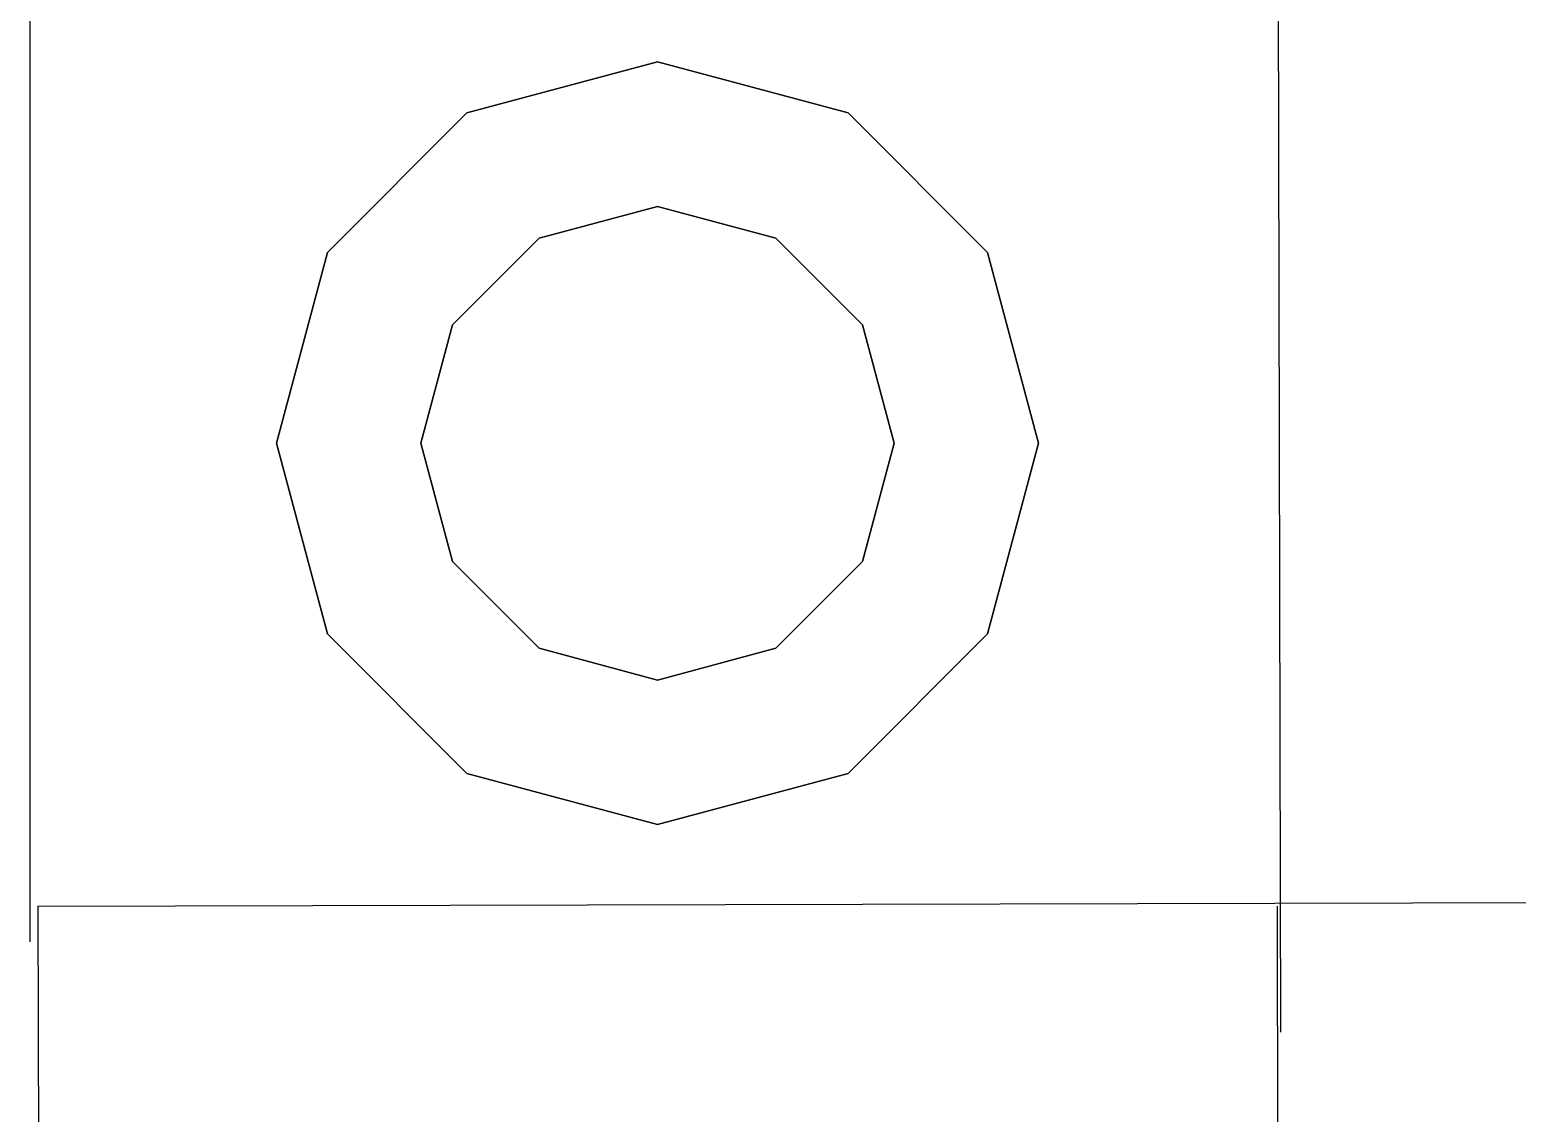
# Model space of a CAD drawing. Header units: inches. Extents: x -2 to 2474, y 1 to 287.
# Drawn here: x 162.38 to 172.03, y 188.5 to 195.52 of the extents above; entities that cross this region are included whole.
import ezdxf

# ---------------------------------------------------------------- set-up
doc = ezdxf.new("R2010")
doc.units = ezdxf.units.IN
doc.header["$MEASUREMENT"] = 0
doc.layers.add('DLX_LUM', color=7, linetype='Continuous', true_color=0xffd400)

msp = doc.modelspace()

# ---------------------------------------------------------------- linework, layer by layer
for p, q in [((170.37133, 242.45188), (170.49336, 189.02179)), ((162.37686, 218.89105), (162.37686, 189.60807)), ((162.42922, 189.84015), (204.61099, 189.93514)), ((162.42922, 189.84015), (162.49539, 160.38843)), ((170.47091, 189.84015), (170.5254, 154.33287))]:
    msp.add_line(p, q)
at = {"layer": 'DLX_LUM', "color": 30, "true_color": 0xf26722}
for points in [[(166.45027, 195.31414, 0), (165.21383, 194.98284, 0)], [(165.21383, 194.98284, 0), (166.45027, 195.31414, 0)], [(165.21383, 194.98284, 0), (166.45027, 195.31414, 0)], [(166.45027, 195.31414, 0), (165.21383, 194.98284, 0)], [(167.68672, 194.98284, 0), (166.45027, 195.31414, 0)], [(166.45027, 195.31414, 0), (167.68672, 194.98284, 0)], [(166.45027, 195.31414, 0), (167.68672, 194.98284, 0)], [(167.68672, 194.98284, 0), (166.45027, 195.31414, 0)], [(165.21383, 194.98284, 0), (164.30874, 194.07772, 0)], [(164.30874, 194.07772, 0), (165.21383, 194.98284, 0)], [(164.30874, 194.07772, 0), (165.21383, 194.98284, 0)], [(165.21383, 194.98284, 0), (164.30874, 194.07772, 0)], [(165.21383, 194.98284, 0), (165.21383, 194.98284, 0)], [(165.21383, 194.98284, 0), (165.21383, 194.98284, 0)], [(168.5918, 194.07772, 0), (167.68672, 194.98284, 0)], [(167.68672, 194.98284, 0), (167.68672, 194.98284, 0)], [(167.68672, 194.98284, 0), (168.5918, 194.07772, 0)], [(167.68672, 194.98284, 0), (167.68672, 194.98284, 0)], [(167.68672, 194.98284, 0), (168.5918, 194.07772, 0)], [(168.5918, 194.07772, 0), (167.68672, 194.98284, 0)], [(166.45027, 194.37706, 0), (165.68241, 194.17131, 0)], [(165.68241, 194.17131, 0), (166.45027, 194.37706, 0)], [(167.21813, 194.17131, 0), (166.45027, 194.37706, 0)], [(166.45027, 194.37706, 0), (167.21813, 194.17131, 0)], [(165.68241, 194.17131, 0), (165.12024, 193.60918, 0)], [(165.12024, 193.60918, 0), (165.68241, 194.17131, 0)], [(167.7803, 193.60918, 0), (167.21813, 194.17131, 0)], [(167.21813, 194.17131, 0), (167.7803, 193.60918, 0)], [(164.30874, 194.07772, 0), (163.97744, 192.84129, 0)], [(163.97744, 192.84129, 0), (164.30874, 194.07772, 0)], [(163.97744, 192.84129, 0), (164.30874, 194.07772, 0)], [(164.30874, 194.07772, 0), (163.97744, 192.84129, 0)], [(164.30874, 194.07772, 0), (164.30874, 194.07772, 0)], [(164.30874, 194.07772, 0), (164.30874, 194.07772, 0)], [(168.92311, 192.84129, 0), (168.5918, 194.07772, 0)], [(168.5918, 194.07772, 0), (168.5918, 194.07772, 0)], [(168.5918, 194.07772, 0), (168.92311, 192.84129, 0)], [(168.5918, 194.07772, 0), (168.5918, 194.07772, 0)], [(168.5918, 194.07772, 0), (168.92311, 192.84129, 0)], [(168.92311, 192.84129, 0), (168.5918, 194.07772, 0)], [(165.12024, 193.60918, 0), (164.9145, 192.84129, 0)], [(164.9145, 192.84129, 0), (165.12024, 193.60918, 0)], [(167.98604, 192.84129, 0), (167.7803, 193.60918, 0)], [(167.7803, 193.60918, 0), (167.98604, 192.84129, 0)], [(163.97744, 192.84129, 0), (163.97744, 192.84129, 0)], [(163.97744, 192.84129, 0), (164.30874, 191.60487, 0)], [(164.30874, 191.60487, 0), (163.97744, 192.84129, 0)], [(163.97744, 192.84129, 0), (163.97744, 192.84129, 0)], [(164.30874, 191.60487, 0), (163.97744, 192.84129, 0)], [(163.97744, 192.84129, 0), (164.30874, 191.60487, 0)], [(164.9145, 192.84129, 0), (165.12024, 192.07341, 0)], [(165.12024, 192.07341, 0), (164.9145, 192.84129, 0)], [(167.7803, 192.07341, 0), (167.98604, 192.84129, 0)], [(167.98604, 192.84129, 0), (167.7803, 192.07341, 0)], [(168.5918, 191.60487, 0), (168.92311, 192.84129, 0)], [(168.92311, 192.84129, 0), (168.5918, 191.60487, 0)], [(168.92311, 192.84129, 0), (168.5918, 191.60487, 0)], [(168.5918, 191.60487, 0), (168.92311, 192.84129, 0)], [(168.92311, 192.84129, 0), (168.92311, 192.84129, 0)], [(168.92311, 192.84129, 0), (168.92311, 192.84129, 0)], [(165.12024, 192.07341, 0), (165.68241, 191.51128, 0)], [(165.68241, 191.51128, 0), (165.12024, 192.07341, 0)], [(167.21813, 191.51128, 0), (167.7803, 192.07341, 0)], [(167.7803, 192.07341, 0), (167.21813, 191.51128, 0)], [(164.30874, 191.60487, 0), (164.30874, 191.60487, 0)], [(164.30874, 191.60487, 0), (165.21383, 190.69974, 0)], [(165.21383, 190.69974, 0), (164.30874, 191.60487, 0)], [(164.30874, 191.60487, 0), (164.30874, 191.60487, 0)], [(165.21383, 190.69974, 0), (164.30874, 191.60487, 0)], [(164.30874, 191.60487, 0), (165.21383, 190.69974, 0)], [(167.68672, 190.69974, 0), (168.5918, 191.60487, 0)], [(168.5918, 191.60487, 0), (167.68672, 190.69974, 0)], [(168.5918, 191.60487, 0), (167.68672, 190.69974, 0)], [(167.68672, 190.69974, 0), (168.5918, 191.60487, 0)], [(168.5918, 191.60487, 0), (168.5918, 191.60487, 0)], [(168.5918, 191.60487, 0), (168.5918, 191.60487, 0)], [(165.68241, 191.51128, 0), (166.45027, 191.30552, 0)], [(166.45027, 191.30552, 0), (165.68241, 191.51128, 0)], [(166.45027, 191.30552, 0), (167.21813, 191.51128, 0)], [(167.21813, 191.51128, 0), (166.45027, 191.30552, 0)], [(165.85718, 190.89472, 0), (165.85718, 190.89472, 0)], [(165.85718, 190.89472, 0), (165.85718, 190.89472, 0)], [(165.21383, 190.69974, 0), (166.45027, 190.36844, 0)], [(166.45027, 190.36844, 0), (167.68672, 190.69974, 0)]]:
    msp.add_polyline3d(points, dxfattribs=at)
at = {"layer": 'DLX_LUM', "color": 141, "true_color": 0xadddf7}
for points in [[(165.21383, 190.69974, 0), (166.45027, 190.36844, 0)], [(166.45027, 190.36844, 0), (165.21383, 190.69974, 0)], [(166.45027, 190.36844, 0), (165.21383, 190.69974, 0)], [(166.45027, 190.36844, 0), (167.68672, 190.69974, 0)], [(167.68672, 190.69974, 0), (166.45027, 190.36844, 0)], [(167.68672, 190.69974, 0), (166.45027, 190.36844, 0)], [(167.68672, 190.69974, 0), (167.68672, 190.69974, 0)], [(167.68672, 190.69974, 0), (167.68672, 190.69974, 0)]]:
    msp.add_polyline3d(points, dxfattribs=at)

doc.saveas('drawing.dxf')
